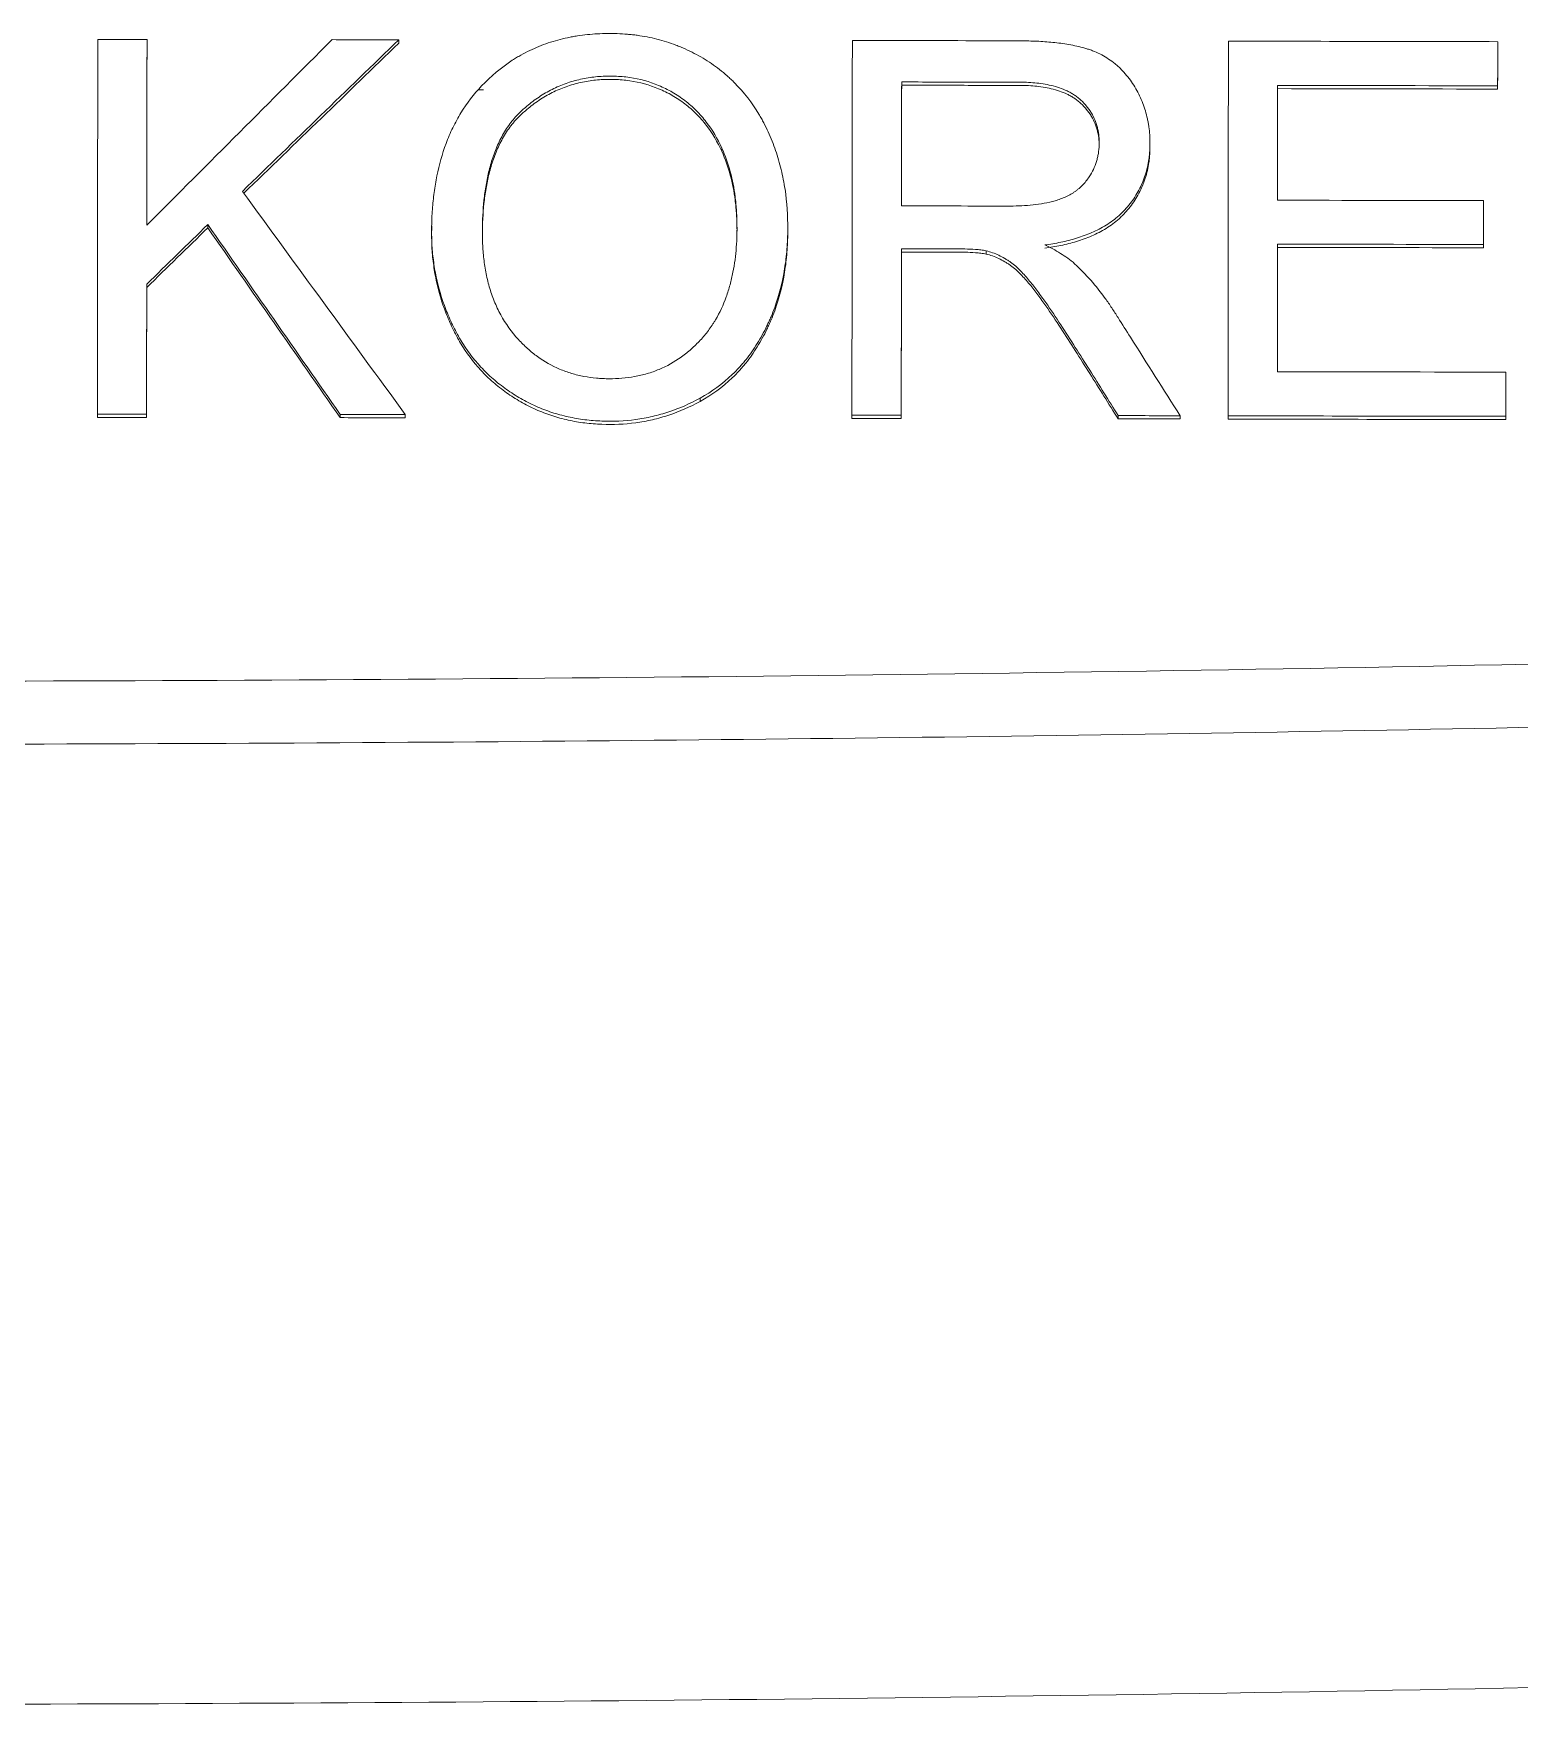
# Model space of a CAD drawing. Header units: millimetres. Extents: x 2433 to 4809, y -10272 to -6912.
# Drawn here: x 3188.89 to 3208.84, y -7690.21 to -7667.77 of the extents above; entities that cross this region are included whole.
import ezdxf

# ---------------------------------------------------------------- set-up
doc = ezdxf.new("R2010")
doc.units = ezdxf.units.MM

msp = doc.modelspace()

# ---------------------------------------------------------------- linework, layer by layer
at = {"linetype": 'Continuous', "lineweight": 18, "extrusion": (-1.22465e-16, -1, 0)}
for p, q in [((3190.414, -7667.853), (3190.414, -7667.897)), ((3193.794, -7667.857), (3193.794, -7667.901)), ((3208.545, -7667.883), (3208.545, -7667.927)), ((3200.544, -7668.424), (3200.544, -7668.468)), ((3205.591, -7668.471), (3205.591, -7668.514)), ((3208.544, -7668.476), (3208.544, -7668.52)), ((3194.868, -7668.529), (3194.929, -7668.529)), ((3208.356, -7670.018), (3208.356, -7670.061)), ((3191.23, -7670.339), (3191.23, -7670.383)), ((3200.541, -7670.665), (3200.541, -7670.709)), ((3201.677, -7670.691), (3201.677, -7670.735)), ((3205.588, -7670.602), (3205.588, -7670.646)), ((3208.355, -7670.607), (3208.355, -7670.651)), ((3190.41, -7671.14), (3190.41, -7671.184)), ((3208.656, -7672.321), (3208.656, -7672.365)), ((3189.747, -7672.884), (3189.747, -7672.928)), ((3190.408, -7672.885), (3190.408, -7672.929)), ((3193.007, -7672.888), (3193.007, -7672.932)), ((3193.881, -7672.89), (3193.881, -7672.933)), ((3199.876, -7672.899), (3199.876, -7672.943)), ((3200.539, -7672.9), (3200.539, -7672.944)), ((3203.451, -7672.905), (3203.451, -7672.949)), ((3204.282, -7672.906), (3204.282, -7672.95)), ((3204.925, -7672.907), (3204.925, -7672.951)), ((3208.656, -7672.914), (3208.656, -7672.958))]:
    msp.add_line(p, q, dxfattribs=at)
at = {"linetype": 'Continuous', "lineweight": 13, "extrusion": (-1.22465e-16, -1, 0)}
for p, q in [((3198.129, -7669.355), (3198.129, -7669.311)), ((3197.837, -7672.714), (3197.837, -7672.67))]:
    msp.add_line(p, q, dxfattribs=at)
at = {"linetype": 'Continuous', "lineweight": 18}
for points, knots in [([(3197.837, -7672.67), (3197.996, -7672.583), (3198.14, -7672.478), (3198.302, -7672.323), (3198.333, -7672.291), (3198.379, -7672.241), (3198.394, -7672.224), (3198.423, -7672.19), (3198.495, -7672.103), (3198.559, -7672.012), (3198.653, -7671.86), (3198.696, -7671.781), (3198.745, -7671.68), (3198.754, -7671.659), (3198.773, -7671.618), (3198.8, -7671.556), (3198.824, -7671.494), (3198.9, -7671.284), (3198.943, -7671.112), (3198.979, -7670.891), (3198.986, -7670.847), (3198.996, -7670.758), (3199.001, -7670.713), (3199.011, -7670.579), (3199.015, -7670.489), (3199.016, -7670.221), (3199.005, -7670.043), (3198.972, -7669.821), (3198.964, -7669.777), (3198.947, -7669.688), (3198.918, -7669.557), (3198.856, -7669.343), (3198.79, -7669.177), (3198.734, -7669.055), (3198.715, -7669.015), (3198.683, -7668.955), (3198.673, -7668.935), (3198.651, -7668.896), (3198.549, -7668.721), (3198.427, -7668.562), (3198.284, -7668.419), (3198.268, -7668.403), (3198.235, -7668.373), (3198.219, -7668.357), (3198.168, -7668.313), (3198.064, -7668.227), (3197.954, -7668.151), (3197.801, -7668.06), (3197.721, -7668.018), (3197.619, -7667.972), (3197.598, -7667.963), (3197.556, -7667.945), (3197.494, -7667.921), (3197.346, -7667.869), (3197.216, -7667.837), (3197.084, -7667.811), (3197.018, -7667.8), (3196.951, -7667.792), (3196.907, -7667.787), (3196.884, -7667.785), (3196.772, -7667.775), (3196.682, -7667.772), (3196.504, -7667.774), (3196.414, -7667.779), (3196.281, -7667.793), (3196.214, -7667.801), (3196.148, -7667.813), (3196.103, -7667.821), (3196.081, -7667.825), (3195.971, -7667.849), (3195.798, -7667.895), (3195.633, -7667.962), (3195.512, -7668.021), (3195.472, -7668.041), (3195.413, -7668.074), (3195.394, -7668.086), (3195.355, -7668.109), (3195.183, -7668.217), (3195.029, -7668.347), (3194.905, -7668.478)], [0, 0, 0, 0, 0.0625, 0.0625, 0.078125, 0.078125, 0.085938, 0.085938, 0.09375, 0.125, 0.125, 0.15625, 0.15625, 0.164063, 0.164063, 0.171875, 0.1875, 0.1875, 0.25, 0.25, 0.265625, 0.265625, 0.28125, 0.28125, 0.3125, 0.3125, 0.375, 0.375, 0.390625, 0.390625, 0.40625, 0.4375, 0.46875, 0.46875, 0.484375, 0.484375, 0.492187, 0.492187, 0.5, 0.5625, 0.5625, 0.570312, 0.570312, 0.578125, 0.578125, 0.59375, 0.625, 0.625, 0.65625, 0.65625, 0.664062, 0.664062, 0.671875, 0.6875, 0.71875, 0.71875, 0.734375, 0.742187, 0.742187, 0.75, 0.75, 0.78125, 0.78125, 0.8125, 0.8125, 0.828125, 0.835937, 0.835937, 0.84375, 0.84375, 0.875, 0.90625, 0.90625, 0.921875, 0.921875, 0.929687, 0.929687, 0.9375, 1, 1, 1, 1]), ([(3202.467, -7670.613), (3202.54, -7670.603), (3202.611, -7670.591), (3202.752, -7670.561), (3202.822, -7670.544), (3202.96, -7670.501), (3203.028, -7670.477), (3203.128, -7670.433), (3203.161, -7670.417), (3203.226, -7670.384), (3203.258, -7670.366), (3203.35, -7670.308), (3203.408, -7670.266), (3203.476, -7670.205), (3203.489, -7670.192), (3203.515, -7670.166), (3203.528, -7670.153), (3203.565, -7670.113), (3203.589, -7670.086), (3203.655, -7670), (3203.695, -7669.94), (3203.746, -7669.843), (3203.762, -7669.81), (3203.79, -7669.742), (3203.803, -7669.708), (3203.836, -7669.605), (3203.852, -7669.534), (3203.865, -7669.444), (3203.867, -7669.426), (3203.871, -7669.389), (3203.876, -7669.335), (3203.877, -7669.28), (3203.877, -7669.171), (3203.872, -7669.099), (3203.86, -7669.008), (3203.857, -7668.99), (3203.85, -7668.954), (3203.84, -7668.901), (3203.808, -7668.778), (3203.769, -7668.677), (3203.722, -7668.579), (3203.705, -7668.547), (3203.669, -7668.483), (3203.65, -7668.452), (3203.588, -7668.362), (3203.542, -7668.306), (3203.478, -7668.242), (3203.465, -7668.229), (3203.438, -7668.204), (3203.424, -7668.192), (3203.382, -7668.157), (3203.294, -7668.093), (3203.198, -7668.042), (3203.114, -7668.007), (3203.097, -7668.001), (3203.062, -7667.988), (3203.045, -7667.983), (3202.993, -7667.966), (3202.958, -7667.957), (3202.852, -7667.932), (3202.781, -7667.919), (3202.638, -7667.898), (3202.566, -7667.891), (3202.422, -7667.88), (3202.35, -7667.876), (3202.241, -7667.873), (3202.204, -7667.872), (3202.132, -7667.871), (3202.095, -7667.871), (3201.914, -7667.871), (3201.188, -7667.869), (3200.462, -7667.868), (3199.882, -7667.867)], [0, 0, 0, 0, 0.03125, 0.03125, 0.0625, 0.0625, 0.09375, 0.09375, 0.109375, 0.109375, 0.125, 0.125, 0.15625, 0.15625, 0.164062, 0.164062, 0.171875, 0.171875, 0.1875, 0.1875, 0.21875, 0.21875, 0.234375, 0.234375, 0.25, 0.25, 0.28125, 0.28125, 0.289062, 0.289062, 0.296875, 0.3125, 0.3125, 0.34375, 0.34375, 0.351562, 0.351562, 0.359375, 0.375, 0.40625, 0.40625, 0.421875, 0.421875, 0.4375, 0.4375, 0.46875, 0.46875, 0.476562, 0.476562, 0.484375, 0.484375, 0.5, 0.53125, 0.53125, 0.539062, 0.539062, 0.546875, 0.546875, 0.5625, 0.5625, 0.59375, 0.59375, 0.625, 0.625, 0.65625, 0.65625, 0.671875, 0.671875, 0.6875, 0.6875, 0.75, 1, 1, 1, 1]), ([(3194.905, -7668.478), (3194.8, -7668.589), (3194.708, -7668.71), (3194.589, -7668.903), (3194.552, -7668.97), (3194.502, -7669.073), (3194.486, -7669.108), (3194.456, -7669.178), (3194.442, -7669.213), (3194.375, -7669.391), (3194.335, -7669.536), (3194.29, -7669.759), (3194.278, -7669.833), (3194.263, -7669.946), (3194.258, -7669.984), (3194.251, -7670.06), (3194.247, -7670.098), (3194.239, -7670.212), (3194.236, -7670.288), (3194.234, -7670.401), (3194.234, -7670.439), (3194.235, -7670.515), (3194.238, -7670.628), (3194.248, -7670.741), (3194.263, -7670.854), (3194.268, -7670.892), (3194.281, -7670.967), (3194.288, -7671.005), (3194.328, -7671.192), (3194.371, -7671.337), (3194.452, -7671.549), (3194.482, -7671.619), (3194.532, -7671.721), (3194.549, -7671.755), (3194.585, -7671.823), (3194.604, -7671.856), (3194.702, -7672.02), (3194.815, -7672.171), (3194.948, -7672.307), (3195.002, -7672.361), (3195.03, -7672.386), (3195.117, -7672.462), (3195.177, -7672.509), (3195.27, -7672.575), (3195.301, -7672.596), (3195.365, -7672.637), (3195.397, -7672.657), (3195.496, -7672.713), (3195.564, -7672.747), (3195.669, -7672.794), (3195.704, -7672.809), (3195.775, -7672.836), (3195.883, -7672.875), (3196.066, -7672.924), (3196.215, -7672.95), (3196.329, -7672.964), (3196.367, -7672.968), (3196.443, -7672.974), (3196.481, -7672.976), (3196.672, -7672.984), (3196.823, -7672.977), (3197.049, -7672.947), (3197.124, -7672.933), (3197.236, -7672.907), (3197.273, -7672.898), (3197.347, -7672.877), (3197.529, -7672.821), (3197.703, -7672.744), (3197.837, -7672.67)], [0, 0, 0, 0, 0.0625, 0.0625, 0.09375, 0.09375, 0.109375, 0.109375, 0.125, 0.125, 0.1875, 0.1875, 0.21875, 0.21875, 0.234375, 0.234375, 0.25, 0.25, 0.28125, 0.28125, 0.296875, 0.296875, 0.3125, 0.34375, 0.34375, 0.359375, 0.359375, 0.375, 0.375, 0.4375, 0.4375, 0.46875, 0.46875, 0.484375, 0.484375, 0.5, 0.5, 0.5625, 0.578125, 0.578125, 0.59375, 0.59375, 0.625, 0.625, 0.640625, 0.640625, 0.65625, 0.65625, 0.6875, 0.6875, 0.703125, 0.703125, 0.71875, 0.75, 0.78125, 0.78125, 0.796875, 0.796875, 0.8125, 0.8125, 0.875, 0.875, 0.90625, 0.90625, 0.921875, 0.921875, 0.9375, 1, 1, 1, 1]), ([(3195.4, -7671.884), (3195.307, -7671.783), (3195.228, -7671.672), (3195.146, -7671.522), (3195.131, -7671.491), (3195.101, -7671.429), (3195.088, -7671.398), (3195.049, -7671.304), (3195.028, -7671.239), (3194.99, -7671.109), (3194.974, -7671.042), (3194.949, -7670.908), (3194.939, -7670.84), (3194.925, -7670.706), (3194.92, -7670.638), (3194.915, -7670.503), (3194.915, -7670.436), (3194.919, -7670.233), (3194.927, -7670.098), (3194.947, -7669.929), (3194.952, -7669.895), (3194.962, -7669.828), (3194.967, -7669.794), (3194.986, -7669.694), (3195.001, -7669.628), (3195.036, -7669.497), (3195.057, -7669.433), (3195.093, -7669.337), (3195.106, -7669.305), (3195.133, -7669.243), (3195.148, -7669.212), (3195.195, -7669.122), (3195.23, -7669.064), (3195.289, -7668.981), (3195.31, -7668.954), (3195.342, -7668.915), (3195.354, -7668.902), (3195.377, -7668.877), (3195.389, -7668.864), (3195.412, -7668.84), (3195.425, -7668.828), (3195.449, -7668.805), (3195.487, -7668.771), (3195.526, -7668.738), (3195.605, -7668.674), (3195.661, -7668.635), (3195.748, -7668.58), (3195.777, -7668.563), (3195.837, -7668.531), (3195.928, -7668.485), (3196.054, -7668.436), (3196.151, -7668.408), (3196.218, -7668.391), (3196.251, -7668.384), (3196.352, -7668.365), (3196.419, -7668.356), (3196.52, -7668.348), (3196.554, -7668.347), (3196.622, -7668.345), (3196.656, -7668.345), (3196.724, -7668.348), (3196.758, -7668.35), (3196.826, -7668.355), (3196.86, -7668.359), (3197.027, -7668.384), (3197.157, -7668.419), (3197.313, -7668.484), (3197.344, -7668.499), (3197.406, -7668.529), (3197.436, -7668.545), (3197.524, -7668.596), (3197.58, -7668.634), (3197.688, -7668.716), (3197.739, -7668.76), (3197.811, -7668.832), (3197.835, -7668.857), (3197.88, -7668.909), (3197.901, -7668.935), (3198.004, -7669.069), (3198.073, -7669.186), (3198.129, -7669.311)], [0, 0, 0, 0, 0.0625, 0.0625, 0.078125, 0.078125, 0.09375, 0.09375, 0.125, 0.125, 0.15625, 0.15625, 0.1875, 0.1875, 0.21875, 0.21875, 0.25, 0.25, 0.3125, 0.3125, 0.328125, 0.328125, 0.34375, 0.34375, 0.375, 0.375, 0.40625, 0.40625, 0.421875, 0.421875, 0.4375, 0.4375, 0.46875, 0.46875, 0.484375, 0.484375, 0.492187, 0.492187, 0.5, 0.5, 0.507812, 0.507812, 0.515625, 0.53125, 0.53125, 0.5625, 0.5625, 0.578125, 0.578125, 0.59375, 0.625, 0.640625, 0.640625, 0.65625, 0.65625, 0.6875, 0.6875, 0.703125, 0.703125, 0.71875, 0.71875, 0.734375, 0.734375, 0.75, 0.75, 0.8125, 0.8125, 0.828125, 0.828125, 0.84375, 0.84375, 0.875, 0.875, 0.90625, 0.90625, 0.921875, 0.921875, 0.9375, 0.9375, 1, 1, 1, 1]), ([(3194.916, -7670.468), (3194.916, -7670.449), (3194.916, -7670.431), (3194.919, -7670.277), (3194.927, -7670.142), (3194.947, -7669.973), (3194.952, -7669.939), (3194.962, -7669.872), (3194.967, -7669.838), (3194.986, -7669.738), (3195.001, -7669.672), (3195.036, -7669.541), (3195.057, -7669.477), (3195.093, -7669.381), (3195.106, -7669.349), (3195.133, -7669.287), (3195.148, -7669.256), (3195.195, -7669.166), (3195.23, -7669.108), (3195.289, -7669.025), (3195.31, -7668.998), (3195.342, -7668.959), (3195.354, -7668.946), (3195.377, -7668.921), (3195.389, -7668.908), (3195.412, -7668.884), (3195.425, -7668.872), (3195.449, -7668.849), (3195.487, -7668.815), (3195.526, -7668.782), (3195.605, -7668.718), (3195.661, -7668.679), (3195.748, -7668.624), (3195.777, -7668.607), (3195.837, -7668.575), (3195.928, -7668.529), (3196.054, -7668.48), (3196.151, -7668.452), (3196.218, -7668.435), (3196.251, -7668.428), (3196.352, -7668.408), (3196.419, -7668.4), (3196.52, -7668.392), (3196.554, -7668.391), (3196.622, -7668.389), (3196.656, -7668.389), (3196.724, -7668.391), (3196.758, -7668.393), (3196.826, -7668.399), (3196.86, -7668.403), (3197.027, -7668.428), (3197.157, -7668.463), (3197.313, -7668.528), (3197.344, -7668.542), (3197.406, -7668.573), (3197.436, -7668.589), (3197.524, -7668.64), (3197.58, -7668.678), (3197.688, -7668.759), (3197.739, -7668.804), (3197.811, -7668.876), (3197.835, -7668.901), (3197.88, -7668.953), (3197.901, -7668.979), (3198.004, -7669.113), (3198.073, -7669.23), (3198.129, -7669.355)], [0, 0, 0, 0, 0.011369, 0.011369, 0.093755, 0.093755, 0.114352, 0.114352, 0.134948, 0.134948, 0.176141, 0.176141, 0.217334, 0.217334, 0.237931, 0.237931, 0.258527, 0.258527, 0.29972, 0.29972, 0.320316, 0.320316, 0.330615, 0.330615, 0.340913, 0.340913, 0.351211, 0.351211, 0.361509, 0.382106, 0.382106, 0.423299, 0.423299, 0.443895, 0.443895, 0.464492, 0.505685, 0.526281, 0.526281, 0.546878, 0.546878, 0.588071, 0.588071, 0.608667, 0.608667, 0.629263, 0.629263, 0.64986, 0.64986, 0.670456, 0.670456, 0.752842, 0.752842, 0.773439, 0.773439, 0.794035, 0.794035, 0.835228, 0.835228, 0.876421, 0.876421, 0.897018, 0.897018, 0.917614, 0.917614, 1, 1, 1, 1]), ([(3200.544, -7668.424), (3200.842, -7668.425), (3201.289, -7668.425), (3201.81, -7668.426), (3202.034, -7668.427), (3202.127, -7668.427), (3202.146, -7668.427), (3202.183, -7668.428), (3202.239, -7668.429), (3202.294, -7668.433), (3202.368, -7668.439), (3202.405, -7668.444), (3202.479, -7668.455), (3202.516, -7668.463), (3202.589, -7668.48), (3202.625, -7668.49), (3202.696, -7668.514), (3202.731, -7668.528), (3202.782, -7668.552), (3202.798, -7668.561), (3202.831, -7668.579), (3202.847, -7668.589), (3202.878, -7668.61), (3202.893, -7668.621), (3202.923, -7668.644), (3202.937, -7668.656), (3202.978, -7668.694), (3203.003, -7668.721), (3203.039, -7668.765), (3203.05, -7668.78), (3203.072, -7668.811), (3203.102, -7668.858), (3203.127, -7668.908), (3203.148, -7668.96), (3203.154, -7668.978), (3203.165, -7669.014), (3203.17, -7669.032), (3203.183, -7669.086), (3203.188, -7669.123), (3203.194, -7669.179), (3203.195, -7669.198), (3203.196, -7669.236), (3203.196, -7669.254), (3203.194, -7669.31), (3203.19, -7669.348), (3203.181, -7669.403), (3203.178, -7669.421), (3203.169, -7669.457), (3203.164, -7669.476), (3203.136, -7669.566), (3203.103, -7669.633), (3203.062, -7669.696)], [0, 0, 0, 0, 0.25, 0.375, 0.4375, 0.4375, 0.453125, 0.453125, 0.46875, 0.5, 0.5, 0.53125, 0.53125, 0.5625, 0.5625, 0.59375, 0.59375, 0.625, 0.625, 0.640625, 0.640625, 0.65625, 0.65625, 0.671875, 0.671875, 0.6875, 0.6875, 0.71875, 0.71875, 0.734375, 0.734375, 0.75, 0.78125, 0.78125, 0.796875, 0.796875, 0.8125, 0.8125, 0.84375, 0.84375, 0.859375, 0.859375, 0.875, 0.875, 0.90625, 0.90625, 0.921875, 0.921875, 0.9375, 0.9375, 1, 1, 1, 1]), ([(3200.544, -7668.468), (3200.842, -7668.469), (3201.289, -7668.469), (3201.81, -7668.47), (3202.034, -7668.471), (3202.127, -7668.471), (3202.146, -7668.471), (3202.183, -7668.471), (3202.239, -7668.473), (3202.294, -7668.476), (3202.368, -7668.483), (3202.405, -7668.488), (3202.479, -7668.499), (3202.516, -7668.506), (3202.589, -7668.524), (3202.625, -7668.534), (3202.696, -7668.558), (3202.731, -7668.572), (3202.782, -7668.596), (3202.798, -7668.605), (3202.831, -7668.623), (3202.847, -7668.633), (3202.878, -7668.654), (3202.893, -7668.665), (3202.923, -7668.688), (3202.937, -7668.7), (3202.978, -7668.738), (3203.003, -7668.765), (3203.039, -7668.809), (3203.05, -7668.824), (3203.072, -7668.854), (3203.102, -7668.901), (3203.127, -7668.952), (3203.148, -7669.004), (3203.154, -7669.022), (3203.165, -7669.058), (3203.17, -7669.076), (3203.183, -7669.13), (3203.188, -7669.167), (3203.194, -7669.223), (3203.195, -7669.242), (3203.195, -7669.267), (3203.195, -7669.274), (3203.196, -7669.28)], [0, 0, 0, 0, 0.28908, 0.43362, 0.50589, 0.50589, 0.523958, 0.523958, 0.542025, 0.57816, 0.57816, 0.614295, 0.614295, 0.65043, 0.65043, 0.686565, 0.686565, 0.7227, 0.7227, 0.740768, 0.740768, 0.758835, 0.758835, 0.776903, 0.776903, 0.79497, 0.79497, 0.831105, 0.831105, 0.849173, 0.849173, 0.86724, 0.903375, 0.903375, 0.921443, 0.921443, 0.93951, 0.93951, 0.975645, 0.975645, 0.993713, 0.993713, 1, 1, 1, 1]), ([(3198.129, -7669.311), (3198.176, -7669.415), (3198.214, -7669.522), (3198.272, -7669.741), (3198.294, -7669.852), (3198.312, -7669.994), (3198.315, -7670.022), (3198.321, -7670.079), (3198.328, -7670.164), (3198.332, -7670.249), (3198.334, -7670.362), (3198.334, -7670.418), (3198.331, -7670.531), (3198.328, -7670.587), (3198.316, -7670.756), (3198.302, -7670.868), (3198.274, -7671.007), (3198.268, -7671.035), (3198.255, -7671.091), (3198.248, -7671.119), (3198.226, -7671.202), (3198.209, -7671.256), (3198.151, -7671.417), (3198.103, -7671.52), (3198.038, -7671.631), (3198.03, -7671.643), (3198.015, -7671.667), (3198.007, -7671.679), (3197.983, -7671.715), (3197.95, -7671.762), (3197.915, -7671.807), (3197.879, -7671.85), (3197.86, -7671.871), (3197.802, -7671.934), (3197.762, -7671.973), (3197.698, -7672.03), (3197.665, -7672.057), (3197.631, -7672.084), (3197.608, -7672.101), (3197.597, -7672.11), (3197.491, -7672.185), (3197.343, -7672.268), (3197.182, -7672.325), (3197.099, -7672.349), (3197.071, -7672.356), (3197.015, -7672.369), (3196.987, -7672.375), (3196.847, -7672.401), (3196.733, -7672.41), (3196.59, -7672.409), (3196.561, -7672.409), (3196.504, -7672.406), (3196.419, -7672.4), (3196.278, -7672.381), (3196.168, -7672.354), (3196.086, -7672.33), (3196.059, -7672.321), (3196.005, -7672.301), (3195.979, -7672.291), (3195.847, -7672.234), (3195.748, -7672.178), (3195.61, -7672.079), (3195.566, -7672.043), (3195.502, -7671.985), (3195.481, -7671.966), (3195.44, -7671.925), (3195.42, -7671.905), (3195.4, -7671.884)], [0, 0, 0, 0, 0.0625, 0.0625, 0.125, 0.125, 0.140625, 0.140625, 0.15625, 0.1875, 0.1875, 0.21875, 0.21875, 0.25, 0.25, 0.3125, 0.3125, 0.328125, 0.328125, 0.34375, 0.34375, 0.375, 0.375, 0.4375, 0.4375, 0.445313, 0.445313, 0.453125, 0.453125, 0.46875, 0.484375, 0.484375, 0.5, 0.5, 0.53125, 0.53125, 0.546875, 0.554688, 0.554688, 0.5625, 0.5625, 0.625, 0.65625, 0.65625, 0.671875, 0.671875, 0.6875, 0.6875, 0.75, 0.75, 0.765625, 0.765625, 0.78125, 0.8125, 0.84375, 0.84375, 0.859375, 0.859375, 0.875, 0.875, 0.9375, 0.9375, 0.96875, 0.96875, 0.984375, 0.984375, 1, 1, 1, 1]), ([(3198.129, -7669.355), (3198.176, -7669.459), (3198.214, -7669.566), (3198.272, -7669.785), (3198.294, -7669.896), (3198.312, -7670.038), (3198.315, -7670.066), (3198.321, -7670.123), (3198.328, -7670.208), (3198.332, -7670.293), (3198.333, -7670.376), (3198.334, -7670.403), (3198.334, -7670.43)], [0, 0, 0, 0, 0.308761, 0.308761, 0.617522, 0.617522, 0.694713, 0.694713, 0.771903, 0.926283, 0.926283, 1, 1, 1, 1]), ([(3202.467, -7670.657), (3202.54, -7670.647), (3202.611, -7670.635), (3202.752, -7670.605), (3202.822, -7670.587), (3202.96, -7670.545), (3203.028, -7670.521), (3203.128, -7670.477), (3203.161, -7670.461), (3203.226, -7670.427), (3203.258, -7670.41), (3203.35, -7670.352), (3203.408, -7670.309), (3203.476, -7670.249), (3203.489, -7670.236), (3203.515, -7670.21), (3203.528, -7670.197), (3203.565, -7670.157), (3203.589, -7670.129), (3203.655, -7670.044), (3203.695, -7669.983), (3203.746, -7669.887), (3203.762, -7669.853), (3203.79, -7669.786), (3203.803, -7669.752), (3203.836, -7669.649), (3203.852, -7669.578), (3203.865, -7669.488), (3203.867, -7669.469), (3203.871, -7669.433), (3203.876, -7669.378), (3203.877, -7669.324), (3203.877, -7669.284), (3203.877, -7669.281), (3203.877, -7669.278)], [0, 0, 0, 0, 0.099567, 0.099567, 0.199134, 0.199134, 0.298701, 0.298701, 0.348484, 0.348484, 0.398268, 0.398268, 0.497834, 0.497834, 0.522726, 0.522726, 0.547618, 0.547618, 0.597401, 0.597401, 0.696968, 0.696968, 0.746752, 0.746752, 0.796535, 0.796535, 0.896102, 0.896102, 0.920994, 0.920994, 0.945885, 0.995669, 0.995669, 1, 1, 1, 1]), ([(3203.062, -7669.696), (3203.034, -7669.74), (3203.003, -7669.779), (3202.95, -7669.833), (3202.921, -7669.858), (3202.891, -7669.881), (3202.87, -7669.896), (3202.86, -7669.904), (3202.806, -7669.939), (3202.761, -7669.962), (3202.702, -7669.987), (3202.69, -7669.991), (3202.666, -7670), (3202.654, -7670.005), (3202.618, -7670.017), (3202.593, -7670.024), (3202.52, -7670.043), (3202.47, -7670.052), (3202.37, -7670.068), (3202.32, -7670.074), (3202.219, -7670.083), (3202.168, -7670.086), (3202.066, -7670.09), (3202.015, -7670.091), (3201.964, -7670.091)], [0, 0, 0, 0, 0.125, 0.125, 0.1875, 0.21875, 0.21875, 0.25, 0.25, 0.375, 0.375, 0.40625, 0.40625, 0.4375, 0.4375, 0.5, 0.5, 0.625, 0.625, 0.75, 0.75, 0.875, 0.875, 1, 1, 1, 1]), ([(3194.235, -7670.404), (3194.235, -7670.405), (3194.235, -7670.406), (3194.234, -7670.445), (3194.234, -7670.483), (3194.235, -7670.559), (3194.238, -7670.672), (3194.248, -7670.785), (3194.263, -7670.898), (3194.268, -7670.936), (3194.281, -7671.011), (3194.288, -7671.049), (3194.328, -7671.236), (3194.371, -7671.381), (3194.452, -7671.593), (3194.482, -7671.662), (3194.532, -7671.765), (3194.549, -7671.799), (3194.585, -7671.867), (3194.604, -7671.9), (3194.702, -7672.064), (3194.815, -7672.215), (3194.948, -7672.351), (3195.002, -7672.404), (3195.03, -7672.43), (3195.117, -7672.506), (3195.177, -7672.553), (3195.27, -7672.619), (3195.301, -7672.64), (3195.365, -7672.681), (3195.397, -7672.7), (3195.496, -7672.757), (3195.564, -7672.791), (3195.669, -7672.838), (3195.704, -7672.853), (3195.775, -7672.88), (3195.883, -7672.918), (3196.066, -7672.968), (3196.215, -7672.994), (3196.329, -7673.008), (3196.367, -7673.012), (3196.443, -7673.018), (3196.481, -7673.02), (3196.672, -7673.028), (3196.823, -7673.021), (3197.049, -7672.991), (3197.124, -7672.977), (3197.236, -7672.951), (3197.273, -7672.941), (3197.347, -7672.921), (3197.529, -7672.865), (3197.703, -7672.788), (3197.837, -7672.714)], [0, 0, 0, 0, 0.000695, 0.000695, 0.022419, 0.022419, 0.044143, 0.087591, 0.087591, 0.109315, 0.109315, 0.131039, 0.131039, 0.217935, 0.217935, 0.261383, 0.261383, 0.283107, 0.283107, 0.304831, 0.304831, 0.391727, 0.413451, 0.413451, 0.435175, 0.435175, 0.478624, 0.478624, 0.500348, 0.500348, 0.522072, 0.522072, 0.56552, 0.56552, 0.587244, 0.587244, 0.608968, 0.652416, 0.695864, 0.695864, 0.717588, 0.717588, 0.739312, 0.739312, 0.826208, 0.826208, 0.869656, 0.869656, 0.89138, 0.89138, 0.913104, 1, 1, 1, 1]), ([(3197.837, -7672.714), (3197.996, -7672.627), (3198.14, -7672.522), (3198.302, -7672.367), (3198.333, -7672.335), (3198.379, -7672.285), (3198.394, -7672.268), (3198.423, -7672.234), (3198.495, -7672.147), (3198.559, -7672.056), (3198.653, -7671.904), (3198.696, -7671.825), (3198.745, -7671.724), (3198.754, -7671.703), (3198.773, -7671.662), (3198.8, -7671.6), (3198.824, -7671.538), (3198.9, -7671.328), (3198.943, -7671.156), (3198.979, -7670.935), (3198.986, -7670.891), (3198.996, -7670.802), (3199.001, -7670.757), (3199.011, -7670.622), (3199.015, -7670.533), (3199.015, -7670.436), (3199.015, -7670.428), (3199.015, -7670.42)], [0, 0, 0, 0, 0.198236, 0.198236, 0.247795, 0.247795, 0.272574, 0.272574, 0.297353, 0.396471, 0.396471, 0.495589, 0.495589, 0.520369, 0.520369, 0.545148, 0.594707, 0.594707, 0.792943, 0.792943, 0.842502, 0.842502, 0.89206, 0.89206, 0.991178, 0.991178, 1, 1, 1, 1]), ([(3200.541, -7670.665), (3200.731, -7670.665), (3200.968, -7670.666), (3201.205, -7670.666), (3201.299, -7670.666), (3201.347, -7670.666), (3201.441, -7670.668), (3201.489, -7670.67), (3201.56, -7670.675), (3201.583, -7670.677), (3201.63, -7670.683), (3201.654, -7670.686), (3201.677, -7670.691)], [0, 0, 0, 0, 0.5, 0.625, 0.625, 0.75, 0.75, 0.875, 0.875, 0.9375, 0.9375, 1, 1, 1, 1]), ([(3200.541, -7670.709), (3200.731, -7670.709), (3200.968, -7670.709), (3201.205, -7670.71), (3201.299, -7670.71), (3201.347, -7670.71), (3201.442, -7670.712), (3201.489, -7670.714), (3201.56, -7670.719), (3201.583, -7670.721), (3201.63, -7670.726), (3201.654, -7670.73), (3201.677, -7670.735)], [0, 0, 0, 0, 0.5, 0.625, 0.625, 0.75, 0.75, 0.875, 0.875, 0.9375, 0.9375, 1, 1, 1, 1]), ([(3201.677, -7670.691), (3201.736, -7670.706), (3201.793, -7670.726), (3201.875, -7670.765), (3201.902, -7670.779), (3201.941, -7670.802), (3201.954, -7670.81), (3201.974, -7670.822), (3201.98, -7670.826), (3201.993, -7670.835), (3201.999, -7670.839), (3202.03, -7670.861), (3202.053, -7670.88), (3202.098, -7670.92), (3202.12, -7670.941), (3202.162, -7670.984), (3202.183, -7671.006), (3202.223, -7671.052), (3202.242, -7671.075), (3202.3, -7671.144), (3202.337, -7671.192), (3202.409, -7671.288), (3202.444, -7671.337), (3202.547, -7671.485), (3202.614, -7671.585), (3202.746, -7671.786), (3202.81, -7671.887), (3202.939, -7672.09), (3203.004, -7672.192), (3203.196, -7672.497), (3203.323, -7672.701), (3203.451, -7672.905)], [0, 0, 0, 0, 0.0625, 0.0625, 0.09375, 0.09375, 0.109375, 0.109375, 0.117187, 0.117187, 0.125, 0.125, 0.15625, 0.15625, 0.1875, 0.1875, 0.21875, 0.21875, 0.25, 0.25, 0.3125, 0.3125, 0.375, 0.375, 0.5, 0.5, 0.625, 0.625, 0.75, 0.75, 1, 1, 1, 1]), ([(3201.677, -7670.735), (3201.736, -7670.749), (3201.793, -7670.77), (3201.875, -7670.809), (3201.902, -7670.823), (3201.941, -7670.846), (3201.954, -7670.854), (3201.974, -7670.866), (3201.98, -7670.87), (3201.993, -7670.879), (3201.999, -7670.883), (3202.03, -7670.905), (3202.053, -7670.924), (3202.098, -7670.964), (3202.12, -7670.985), (3202.162, -7671.028), (3202.183, -7671.05), (3202.223, -7671.096), (3202.242, -7671.118), (3202.3, -7671.188), (3202.337, -7671.236), (3202.409, -7671.332), (3202.444, -7671.381), (3202.547, -7671.529), (3202.614, -7671.629), (3202.746, -7671.83), (3202.81, -7671.931), (3202.939, -7672.134), (3203.004, -7672.236), (3203.196, -7672.541), (3203.323, -7672.745), (3203.451, -7672.949)], [0, 0, 0, 0, 0.0625, 0.0625, 0.09375, 0.09375, 0.109375, 0.109375, 0.117188, 0.117188, 0.125, 0.125, 0.15625, 0.15625, 0.1875, 0.1875, 0.21875, 0.21875, 0.25, 0.25, 0.3125, 0.3125, 0.375, 0.375, 0.5, 0.5, 0.625, 0.625, 0.75, 0.75, 1, 1, 1, 1]), ([(3202.866, -7670.865), (3202.837, -7670.838), (3202.806, -7670.814), (3202.742, -7670.767), (3202.709, -7670.746), (3202.642, -7670.705), (3202.607, -7670.685), (3202.538, -7670.648), (3202.503, -7670.63), (3202.467, -7670.613)], [0, 0, 0, 0, 0.25, 0.25, 0.5, 0.5, 0.75, 0.75, 1, 1, 1, 1]), ([(3204.282, -7672.906), (3204.06, -7672.555), (3203.782, -7672.116), (3203.504, -7671.677), (3203.435, -7671.567), (3203.421, -7671.545), (3203.393, -7671.502), (3203.351, -7671.436), (3203.306, -7671.373), (3203.215, -7671.247), (3203.151, -7671.166), (3203.015, -7671.01), (3202.943, -7670.936), (3202.866, -7670.865)], [0, 0, 0, 0, 0.5, 0.625, 0.625, 0.65625, 0.65625, 0.6875, 0.75, 0.75, 0.875, 0.875, 1, 1, 1, 1])]:
    msp.add_open_spline(points, degree=3, knots=knots, dxfattribs=at)
for points, degree in [([(3189.753, -7667.852), (3189.751, -7669.529), (3189.749, -7671.207), (3189.747, -7672.884)], 3), ([(3190.414, -7667.853), (3190.193, -7667.852), (3189.973, -7667.852), (3189.753, -7667.852)], 3), ([(3190.411, -7670.348), (3190.412, -7669.516), (3190.413, -7668.685), (3190.414, -7667.853)], 3), ([(3192.898, -7667.856), (3192.069, -7668.687), (3191.24, -7669.517), (3190.411, -7670.348)], 3), ([(3190.411, -7670.348), (3190.412, -7669.531), (3190.413, -7668.714), (3190.414, -7667.897)], 3), ([(3191.694, -7669.893), (3192.394, -7669.214), (3193.094, -7668.536), (3193.794, -7667.857)], 3), ([(3191.713, -7669.919), (3192.407, -7669.246), (3193.101, -7668.574), (3193.794, -7667.901)], 3), ([(3193.794, -7667.857), (3193.496, -7667.857), (3193.197, -7667.857), (3192.898, -7667.856)], 3), ([(3199.882, -7667.867), (3199.88, -7669.545), (3199.878, -7671.222), (3199.876, -7672.899)], 3), ([(3204.93, -7667.876), (3204.928, -7669.553), (3204.926, -7671.231), (3204.925, -7672.907)], 3), ([(3208.545, -7667.883), (3207.34, -7667.881), (3206.135, -7667.878), (3204.93, -7667.876)], 3), ([(3208.544, -7668.476), (3208.545, -7668.279), (3208.545, -7668.081), (3208.545, -7667.883)], 3), ([(3208.544, -7668.52), (3208.545, -7668.322), (3208.545, -7668.125), (3208.545, -7667.927)], 3), ([(3200.542, -7670.088), (3200.542, -7669.534), (3200.543, -7668.979), (3200.544, -7668.424)], 3), ([(3200.542, -7670.088), (3200.542, -7669.548), (3200.543, -7669.008), (3200.544, -7668.468)], 3), ([(3205.589, -7670.012), (3205.59, -7669.498), (3205.59, -7668.984), (3205.591, -7668.471)], 3), ([(3205.589, -7670.012), (3205.59, -7669.513), (3205.59, -7669.014), (3205.591, -7668.514)], 3), ([(3205.591, -7668.471), (3206.575, -7668.472), (3207.56, -7668.474), (3208.544, -7668.476)], 3), ([(3205.591, -7668.514), (3206.575, -7668.516), (3207.56, -7668.518), (3208.544, -7668.52)], 3), ([(3203.877, -7669.278), (3203.877, -7669.234)], 1), ([(3193.881, -7672.89), (3193.152, -7671.891), (3192.423, -7670.892), (3191.694, -7669.893)], 3), ([(3201.964, -7670.091), (3201.49, -7670.09), (3201.016, -7670.089), (3200.542, -7670.088)], 3), ([(3208.356, -7670.018), (3207.434, -7670.016), (3206.511, -7670.014), (3205.589, -7670.012)], 3), ([(3208.355, -7670.607), (3208.355, -7670.41), (3208.356, -7670.214), (3208.356, -7670.018)], 3), ([(3208.355, -7670.651), (3208.355, -7670.454), (3208.356, -7670.258), (3208.356, -7670.061)], 3), ([(3190.41, -7671.14), (3190.683, -7670.873), (3190.956, -7670.606), (3191.23, -7670.339)], 3), ([(3190.41, -7671.184), (3190.683, -7670.917), (3190.956, -7670.65), (3191.23, -7670.383)], 3), ([(3191.23, -7670.339), (3191.822, -7671.189), (3192.415, -7672.039), (3193.007, -7672.888)], 3), ([(3191.23, -7670.383), (3191.822, -7671.233), (3192.415, -7672.082), (3193.007, -7672.932)], 3), ([(3194.235, -7670.361), (3194.235, -7670.405)], 1), ([(3199.015, -7670.419), (3199.015, -7670.375)], 1), ([(3200.539, -7672.9), (3200.539, -7672.155), (3200.54, -7671.41), (3200.541, -7670.665)], 3), ([(3200.539, -7672.944), (3200.539, -7672.199), (3200.54, -7671.454), (3200.541, -7670.709)], 3), ([(3205.587, -7672.315), (3205.587, -7671.744), (3205.588, -7671.173), (3205.588, -7670.602)], 3), ([(3205.587, -7672.315), (3205.587, -7671.759), (3205.588, -7671.202), (3205.588, -7670.646)], 3), ([(3205.588, -7670.602), (3206.511, -7670.603), (3207.433, -7670.605), (3208.355, -7670.607)], 3), ([(3205.588, -7670.646), (3206.511, -7670.647), (3207.433, -7670.649), (3208.355, -7670.651)], 3), ([(3190.408, -7672.885), (3190.409, -7672.303), (3190.409, -7671.722), (3190.41, -7671.14)], 3), ([(3190.408, -7672.929), (3190.409, -7672.347), (3190.409, -7671.765), (3190.41, -7671.184)], 3), ([(3208.656, -7672.321), (3207.633, -7672.319), (3206.61, -7672.317), (3205.587, -7672.315)], 3), ([(3208.656, -7672.914), (3208.656, -7672.717), (3208.656, -7672.519), (3208.656, -7672.321)], 3), ([(3208.656, -7672.958), (3208.656, -7672.76), (3208.656, -7672.563), (3208.656, -7672.365)], 3), ([(3189.747, -7672.884), (3189.967, -7672.884), (3190.188, -7672.884), (3190.408, -7672.885)], 3), ([(3189.747, -7672.928), (3189.967, -7672.928), (3190.188, -7672.928), (3190.408, -7672.929)], 3), ([(3193.007, -7672.888), (3193.298, -7672.889), (3193.59, -7672.889), (3193.881, -7672.89)], 3), ([(3193.007, -7672.932), (3193.298, -7672.933), (3193.59, -7672.933), (3193.881, -7672.933)], 3), ([(3199.876, -7672.899), (3200.097, -7672.899), (3200.318, -7672.9), (3200.539, -7672.9)], 3), ([(3199.876, -7672.943), (3200.097, -7672.943), (3200.318, -7672.943), (3200.539, -7672.944)], 3), ([(3203.451, -7672.905), (3203.728, -7672.905), (3204.005, -7672.906), (3204.282, -7672.906)], 3), ([(3203.451, -7672.949), (3203.728, -7672.949), (3204.005, -7672.95), (3204.282, -7672.95)], 3), ([(3204.925, -7672.907), (3206.168, -7672.91), (3207.412, -7672.912), (3208.656, -7672.914)], 3), ([(3204.925, -7672.951), (3206.168, -7672.954), (3207.412, -7672.956), (3208.656, -7672.958)], 3)]:
    msp.add_open_spline(points, degree=degree, dxfattribs=at)
at = {"linetype": 'Continuous', "lineweight": 13}
for points, knots in [([(3090.727, -7672.518), (3090.845, -7672.528), (3091.079, -7672.547), (3091.43, -7672.575), (3091.78, -7672.603), (3092.13, -7672.631), (3092.478, -7672.659), (3092.825, -7672.686), (3093.171, -7672.714), (3093.517, -7672.741), (3093.861, -7672.768), (3094.204, -7672.795), (3094.547, -7672.822), (3094.888, -7672.848), (3095.228, -7672.875), (3095.567, -7672.901), (3095.906, -7672.927), (3096.243, -7672.953), (3096.579, -7672.979), (3096.914, -7673.005), (3097.249, -7673.031), (3097.582, -7673.056), (3097.914, -7673.082), (3098.245, -7673.107), (3098.576, -7673.132), (3098.905, -7673.157), (3099.233, -7673.182), (3099.56, -7673.207), (3099.886, -7673.232), (3100.212, -7673.256), (3100.536, -7673.28), (3100.859, -7673.304), (3101.181, -7673.328), (3101.502, -7673.352), (3101.822, -7673.376), (3102.141, -7673.399), (3102.393, -7673.417), (3102.601, -7673.433), (3102.791, -7673.448), (3103.053, -7673.467), (3103.386, -7673.49), (3103.79, -7673.519), (3104.266, -7673.553), (3104.813, -7673.592), (3105.432, -7673.636), (3106.123, -7673.685), (3106.885, -7673.738), (3107.719, -7673.795), (3108.624, -7673.857), (3109.602, -7673.922), (3110.65, -7673.992), (3111.77, -7674.065), (3112.962, -7674.142), (3115.086, -7674.276), (3118.118, -7674.461), (3122.034, -7674.687), (3125.952, -7674.899), (3129.872, -7675.098), (3133.792, -7675.283), (3140.345, -7675.571), (3149.518, -7675.91), (3161.299, -7676.225), (3173.042, -7676.418), (3184.767, -7676.491), (3196.493, -7676.445), (3208.242, -7676.278), (3220.011, -7675.991), (3229.825, -7675.65), (3237.677, -7675.317), (3243.559, -7675.037), (3249.433, -7674.728), (3253.936, -7674.467), (3257.024, -7674.278), (3258.65, -7674.176), (3260.133, -7674.081), (3261.471, -7673.994), (3262.666, -7673.914), (3263.717, -7673.843), (3264.623, -7673.781), (3265.386, -7673.729), (3266.005, -7673.686), (3266.48, -7673.653), (3266.812, -7673.63), (3267.032, -7673.613), (3267.19, -7673.602), (3267.333, -7673.592), (3267.476, -7673.582), (3267.619, -7673.572), (3267.762, -7673.562), (3267.906, -7673.551), (3268.05, -7673.541), (3268.194, -7673.531), (3268.339, -7673.52), (3268.483, -7673.51), (3268.628, -7673.5), (3268.773, -7673.489), (3268.918, -7673.479), (3269.063, -7673.468), (3269.209, -7673.457), (3269.354, -7673.447), (3269.5, -7673.436), (3269.647, -7673.426), (3269.793, -7673.415), (3269.939, -7673.404), (3270.086, -7673.393), (3270.233, -7673.383), (3270.38, -7673.372), (3270.528, -7673.361), (3270.675, -7673.35), (3270.823, -7673.339), (3270.971, -7673.328), (3271.119, -7673.317), (3271.267, -7673.306), (3271.416, -7673.295), (3271.565, -7673.284), (3271.714, -7673.273), (3271.863, -7673.262), (3272.012, -7673.251), (3272.162, -7673.24), (3272.311, -7673.229), (3272.461, -7673.218), (3272.612, -7673.207), (3272.762, -7673.195), (3272.913, -7673.184), (3273.063, -7673.173), (3273.214, -7673.161), (3273.365, -7673.15), (3273.517, -7673.139), (3273.668, -7673.127), (3273.82, -7673.116), (3273.972, -7673.105), (3274.124, -7673.093), (3274.277, -7673.082), (3274.429, -7673.07), (3274.582, -7673.059), (3274.735, -7673.047), (3274.888, -7673.035), (3275.041, -7673.024), (3275.195, -7673.012), (3275.349, -7673), (3275.503, -7672.989), (3275.657, -7672.977), (3275.811, -7672.965), (3275.966, -7672.953), (3276.121, -7672.942), (3276.276, -7672.93), (3276.431, -7672.918), (3276.586, -7672.906), (3276.742, -7672.894), (3276.897, -7672.882), (3277.053, -7672.87), (3277.209, -7672.858), (3277.366, -7672.846), (3277.522, -7672.834), (3277.679, -7672.822), (3277.836, -7672.809), (3277.993, -7672.797), (3278.15, -7672.785), (3278.308, -7672.773), (3278.466, -7672.76), (3278.624, -7672.748), (3278.729, -7672.739), (3278.782, -7672.735)], [0, 0, 0, 0, 0.001879, 0.003752, 0.00562, 0.007482, 0.00934, 0.011191, 0.013038, 0.014879, 0.016715, 0.018545, 0.02037, 0.02219, 0.024004, 0.025813, 0.027616, 0.029414, 0.031206, 0.032993, 0.034775, 0.036551, 0.038322, 0.040087, 0.041847, 0.043601, 0.04535, 0.047094, 0.048832, 0.050564, 0.052291, 0.054013, 0.055729, 0.05744, 0.059145, 0.060844, 0.062536, 0.063166, 0.064178, 0.065571, 0.067344, 0.069497, 0.072031, 0.074947, 0.078244, 0.081922, 0.085981, 0.090421, 0.095242, 0.100444, 0.106027, 0.111991, 0.118336, 0.125061, 0.145898, 0.166738, 0.187579, 0.208423, 0.22927, 0.25012, 0.312936, 0.375525, 0.437893, 0.500048, 0.562328, 0.624724, 0.687244, 0.749895, 0.781197, 0.81247, 0.843714, 0.874931, 0.884353, 0.89301, 0.900902, 0.908028, 0.914388, 0.919982, 0.92481, 0.928872, 0.932167, 0.934698, 0.936464, 0.937463, 0.938222, 0.938982, 0.939744, 0.940507, 0.941271, 0.942037, 0.942803, 0.943571, 0.94434, 0.94511, 0.945881, 0.946653, 0.947426, 0.9482, 0.948975, 0.949751, 0.950529, 0.951307, 0.952087, 0.952868, 0.95365, 0.954432, 0.955216, 0.956001, 0.956788, 0.957575, 0.958363, 0.959153, 0.959943, 0.960735, 0.961527, 0.962321, 0.963116, 0.963912, 0.964709, 0.965507, 0.966306, 0.967106, 0.967908, 0.96871, 0.969514, 0.970318, 0.971124, 0.971931, 0.972738, 0.973547, 0.974357, 0.975168, 0.975981, 0.976794, 0.977608, 0.978424, 0.97924, 0.980058, 0.980876, 0.981696, 0.982517, 0.983339, 0.984161, 0.984985, 0.985811, 0.986637, 0.987464, 0.988292, 0.989122, 0.989952, 0.990783, 0.991616, 0.99245, 0.993284, 0.99412, 0.994957, 0.995795, 0.996634, 0.997474, 0.998315, 0.999157, 1, 1, 1, 1]), ([(3278.84, -7673.591), (3278.711, -7673.601), (3278.452, -7673.621), (3278.064, -7673.652), (3277.679, -7673.682), (3277.296, -7673.712), (3276.915, -7673.742), (3276.536, -7673.772), (3275.847, -7673.825), (3274.932, -7673.895), (3273.875, -7673.975), (3273.071, -7674.036), (3272.519, -7674.077), (3272.159, -7674.104), (3271.908, -7674.123), (3271.683, -7674.14), (3271.458, -7674.156), (3271.233, -7674.173), (3271.008, -7674.189), (3270.784, -7674.205), (3270.56, -7674.222), (3270.337, -7674.238), (3270.113, -7674.254), (3269.89, -7674.27), (3269.667, -7674.286), (3269.444, -7674.302), (3269.222, -7674.318), (3268.999, -7674.334), (3268.565, -7674.365), (3267.925, -7674.41), (3267.078, -7674.469), (3266.246, -7674.527), (3265.133, -7674.604), (3263.742, -7674.699), (3262.063, -7674.811), (3260.524, -7674.912), (3259.125, -7675.002), (3257.865, -7675.081), (3256.606, -7675.159), (3255.338, -7675.236), (3253.492, -7675.346), (3250.499, -7675.519), (3245.795, -7675.775), (3239.38, -7676.093), (3231.513, -7676.434), (3222.705, -7676.749), (3213.468, -7677.006), (3204.056, -7677.192), (3194.467, -7677.302), (3187.819, -7677.322), (3184.169, -7677.317), (3183.579, -7677.316), (3182.988, -7677.315), (3182.397, -7677.313), (3181.806, -7677.311), (3181.215, -7677.309), (3180.625, -7677.306), (3180.034, -7677.303), (3179.443, -7677.3), (3178.852, -7677.296), (3178.261, -7677.292), (3177.67, -7677.288), (3177.079, -7677.284), (3176.488, -7677.279), (3175.897, -7677.274), (3175.306, -7677.268), (3174.715, -7677.263), (3174.124, -7677.257), (3173.533, -7677.251), (3172.943, -7677.244), (3172.352, -7677.237), (3171.761, -7677.23), (3171.17, -7677.222), (3170.579, -7677.215), (3169.988, -7677.206), (3169.398, -7677.198), (3168.807, -7677.189), (3168.216, -7677.18), (3167.625, -7677.171), (3167.035, -7677.161), (3166.444, -7677.152), (3165.853, -7677.141), (3165.262, -7677.131), (3164.672, -7677.12), (3164.081, -7677.109), (3163.49, -7677.097), (3162.9, -7677.086), (3162.309, -7677.074), (3161.718, -7677.061), (3161.128, -7677.049), (3160.537, -7677.036), (3159.946, -7677.023), (3159.356, -7677.009), (3158.765, -7676.995), (3158.175, -7676.981), (3157.584, -7676.967), (3156.993, -7676.952), (3156.403, -7676.937), (3155.812, -7676.921), (3155.222, -7676.906), (3154.631, -7676.89), (3154.041, -7676.873), (3153.45, -7676.857), (3152.859, -7676.84), (3152.269, -7676.823), (3151.678, -7676.805), (3151.088, -7676.788), (3150.497, -7676.769), (3149.907, -7676.751), (3149.316, -7676.732), (3148.726, -7676.713), (3148.135, -7676.694), (3147.545, -7676.674), (3146.954, -7676.655), (3146.364, -7676.634), (3145.773, -7676.614), (3145.183, -7676.593), (3144.592, -7676.572), (3144.002, -7676.55), (3143.411, -7676.529), (3142.821, -7676.507), (3142.23, -7676.484), (3141.64, -7676.462), (3141.049, -7676.439), (3140.459, -7676.416), (3139.868, -7676.392), (3139.278, -7676.368), (3138.687, -7676.344), (3138.097, -7676.32), (3137.506, -7676.295), (3136.916, -7676.27), (3136.326, -7676.244), (3135.735, -7676.219), (3135.145, -7676.193), (3134.554, -7676.166), (3133.964, -7676.14), (3133.373, -7676.113), (3132.783, -7676.086), (3132.193, -7676.058), (3131.602, -7676.031), (3131.012, -7676.002), (3130.422, -7675.974), (3129.831, -7675.945), (3129.241, -7675.916), (3128.651, -7675.887), (3128.06, -7675.857), (3127.47, -7675.828), (3126.88, -7675.797), (3126.29, -7675.767), (3125.7, -7675.736), (3125.109, -7675.705), (3124.519, -7675.673), (3123.929, -7675.642), (3123.339, -7675.61), (3122.749, -7675.577), (3122.159, -7675.545), (3121.569, -7675.512), (3120.979, -7675.479), (3120.389, -7675.445), (3119.799, -7675.411), (3119.209, -7675.377), (3118.619, -7675.343), (3118.029, -7675.308), (3117.439, -7675.273), (3116.849, -7675.237), (3116.259, -7675.202), (3115.67, -7675.166), (3115.08, -7675.13), (3114.49, -7675.093), (3113.9, -7675.056), (3113.31, -7675.019), (3112.721, -7674.981), (3112.131, -7674.944), (3111.541, -7674.906), (3110.952, -7674.867), (3110.362, -7674.829), (3109.773, -7674.79), (3109.183, -7674.75), (3108.593, -7674.711), (3108.004, -7674.671), (3107.414, -7674.631), (3106.825, -7674.59), (3106.235, -7674.549), (3105.646, -7674.508), (3105.057, -7674.467), (3104.468, -7674.425), (3103.879, -7674.383), (3103.29, -7674.341), (3102.71, -7674.299), (3102.146, -7674.258), (3101.599, -7674.218), (3101.061, -7674.178), (3100.523, -7674.138), (3099.984, -7674.098), (3099.444, -7674.057), (3098.902, -7674.016), (3098.359, -7673.975), (3097.814, -7673.933), (3097.269, -7673.89), (3096.723, -7673.848), (3096.176, -7673.806), (3095.629, -7673.765), (3095.082, -7673.722), (3094.533, -7673.68), (3093.983, -7673.637), (3093.432, -7673.594), (3092.881, -7673.55), (3092.328, -7673.507), (3091.775, -7673.463), (3091.221, -7673.418), (3090.851, -7673.388), (3090.667, -7673.373)], [0, 0, 0, 0, 0.002075, 0.004138, 0.006191, 0.008234, 0.010265, 0.012285, 0.014295, 0.021282, 0.026906, 0.031182, 0.034123, 0.035734, 0.036934, 0.038133, 0.039331, 0.040527, 0.041722, 0.042916, 0.044109, 0.0453, 0.04649, 0.047678, 0.048865, 0.050051, 0.051235, 0.052418, 0.053599, 0.058178, 0.06263, 0.067121, 0.071464, 0.080395, 0.089328, 0.098262, 0.104962, 0.111662, 0.118361, 0.12506, 0.131886, 0.147806, 0.172816, 0.206909, 0.250083, 0.298211, 0.347252, 0.397214, 0.448106, 0.499939, 0.503075, 0.50621, 0.509346, 0.512481, 0.515617, 0.518753, 0.521889, 0.525026, 0.528162, 0.531298, 0.534435, 0.537571, 0.540708, 0.543844, 0.546981, 0.550118, 0.553254, 0.55639, 0.559527, 0.562663, 0.565799, 0.568935, 0.572072, 0.575208, 0.578344, 0.58148, 0.584616, 0.587751, 0.590887, 0.594023, 0.597159, 0.600295, 0.60343, 0.606566, 0.609702, 0.612837, 0.615973, 0.619109, 0.622244, 0.62538, 0.628516, 0.631651, 0.634787, 0.637923, 0.641058, 0.644194, 0.647329, 0.650465, 0.653601, 0.656736, 0.659872, 0.663008, 0.666143, 0.669279, 0.672415, 0.675551, 0.678686, 0.681822, 0.684958, 0.688094, 0.69123, 0.694366, 0.697502, 0.700638, 0.703774, 0.70691, 0.710046, 0.713183, 0.716319, 0.719455, 0.722592, 0.725728, 0.728865, 0.732001, 0.735138, 0.738275, 0.741411, 0.744548, 0.747685, 0.750822, 0.753959, 0.757096, 0.760233, 0.763371, 0.766508, 0.769645, 0.772782, 0.775919, 0.779056, 0.782193, 0.785331, 0.788468, 0.791605, 0.794742, 0.797879, 0.801016, 0.804154, 0.807291, 0.810428, 0.813565, 0.816702, 0.819839, 0.822977, 0.826114, 0.829251, 0.832388, 0.835525, 0.838662, 0.841799, 0.844936, 0.848073, 0.85121, 0.854347, 0.857484, 0.860621, 0.863758, 0.866895, 0.870032, 0.873168, 0.876305, 0.879442, 0.882579, 0.885716, 0.888853, 0.891989, 0.895126, 0.898263, 0.9014, 0.904538, 0.907675, 0.910812, 0.913948, 0.917084, 0.92022, 0.923354, 0.926487, 0.929624, 0.932769, 0.935889, 0.938885, 0.94177, 0.944623, 0.947485, 0.950355, 0.953234, 0.95612, 0.959013, 0.961913, 0.96482, 0.967728, 0.970638, 0.973551, 0.97647, 0.979394, 0.982324, 0.985259, 0.988198, 0.991142, 0.994091, 0.997043, 1, 1, 1, 1]), ([(3280.647, -7686.381), (3280.546, -7686.387), (3280.343, -7686.399), (3280.04, -7686.418), (3279.739, -7686.437), (3279.438, -7686.455), (3279.138, -7686.473), (3278.839, -7686.491), (3278.541, -7686.508), (3278.244, -7686.525), (3277.949, -7686.542), (3277.501, -7686.568), (3276.904, -7686.601), (3276.261, -7686.636), (3275.739, -7686.664), (3275.346, -7686.685), (3274.99, -7686.707), (3274.694, -7686.728), (3274.434, -7686.751), (3274.184, -7686.775), (3273.957, -7686.799), (3273.762, -7686.82), (3273.613, -7686.836), (3273.463, -7686.852), (3273.314, -7686.868), (3273.177, -7686.883), (3273.049, -7686.897), (3272.925, -7686.909), (3272.787, -7686.923), (3272.635, -7686.939), (3272.469, -7686.955), (3272.288, -7686.972), (3272.094, -7686.991), (3271.887, -7687.011), (3271.601, -7687.037), (3271.242, -7687.07), (3270.815, -7687.108), (3270.387, -7687.145), (3269.96, -7687.18), (3269.532, -7687.215), (3269.105, -7687.248), (3268.737, -7687.275), (3268.329, -7687.304), (3267.78, -7687.343), (3266.932, -7687.403), (3265.785, -7687.483), (3264.338, -7687.582), (3262.721, -7687.69), (3261.07, -7687.798), (3259.519, -7687.897), (3258.076, -7687.988), (3255.108, -7688.17), (3250.609, -7688.432), (3244.574, -7688.751), (3238.628, -7689.034), (3230.57, -7689.377), (3220.452, -7689.728), (3208.33, -7690.02), (3196.461, -7690.185), (3184.766, -7690.229), (3173.072, -7690.158), (3161.204, -7689.967), (3149.067, -7689.647), (3138.891, -7689.271), (3130.763, -7688.906), (3124.771, -7688.606), (3118.774, -7688.274), (3114.526, -7688.017), (3112.027, -7687.859), (3111.279, -7687.811), (3110.53, -7687.762), (3109.782, -7687.713), (3109.033, -7687.663), (3108.285, -7687.613), (3107.536, -7687.563), (3106.787, -7687.512), (3106.039, -7687.46), (3105.29, -7687.408), (3104.542, -7687.356), (3103.793, -7687.303), (3103.045, -7687.249), (3102.297, -7687.195), (3101.548, -7687.141), (3100.985, -7687.099), (3100.605, -7687.071), (3100.408, -7687.056), (3100.208, -7687.041), (3100.005, -7687.024), (3099.799, -7687.008), (3099.59, -7686.99), (3099.378, -7686.972), (3099.163, -7686.954), (3098.945, -7686.935), (3098.724, -7686.915), (3098.499, -7686.895), (3098.272, -7686.874), (3098.041, -7686.853), (3097.751, -7686.825), (3097.41, -7686.792), (3097.026, -7686.754), (3096.663, -7686.717), (3096.379, -7686.688), (3096.165, -7686.665), (3096.016, -7686.649), (3095.867, -7686.632), (3095.718, -7686.616), (3095.589, -7686.601), (3095.482, -7686.589), (3095.396, -7686.58), (3095.311, -7686.571), (3095.227, -7686.562), (3095.144, -7686.554), (3095.062, -7686.546), (3094.981, -7686.538), (3094.901, -7686.531), (3094.797, -7686.522), (3094.664, -7686.511), (3094.5, -7686.499), (3094.327, -7686.488), (3094.144, -7686.477), (3093.952, -7686.466), (3093.751, -7686.454), (3093.541, -7686.443), (3093.149, -7686.421), (3092.576, -7686.389), (3091.913, -7686.35), (3091.333, -7686.316), (3090.839, -7686.286), (3090.341, -7686.255), (3089.84, -7686.224), (3089.337, -7686.192), (3089, -7686.171), (3088.831, -7686.16)], [0, 0, 0, 0, 0.001586, 0.003167, 0.004742, 0.006312, 0.007877, 0.009437, 0.010991, 0.012539, 0.014082, 0.01562, 0.019544, 0.02343, 0.025672, 0.02772, 0.029577, 0.031241, 0.032358, 0.033662, 0.035152, 0.035935, 0.036718, 0.037501, 0.038284, 0.039066, 0.039644, 0.040295, 0.041018, 0.041815, 0.042684, 0.043626, 0.044641, 0.045728, 0.046889, 0.049124, 0.051359, 0.053593, 0.055826, 0.058059, 0.060291, 0.062522, 0.063823, 0.066687, 0.071114, 0.077103, 0.084656, 0.093771, 0.10242, 0.11051, 0.118041, 0.125015, 0.156965, 0.188438, 0.219435, 0.249957, 0.314435, 0.377574, 0.439382, 0.499866, 0.56026, 0.622062, 0.685281, 0.749922, 0.781135, 0.812378, 0.843651, 0.874957, 0.878863, 0.88277, 0.886676, 0.890583, 0.89449, 0.898396, 0.902303, 0.90621, 0.910118, 0.914025, 0.917932, 0.92184, 0.925747, 0.929655, 0.933562, 0.93747, 0.938482, 0.93951, 0.940554, 0.941614, 0.94269, 0.943783, 0.944891, 0.946016, 0.947157, 0.948314, 0.949487, 0.950676, 0.951881, 0.953102, 0.955228, 0.95724, 0.959137, 0.960921, 0.961705, 0.962488, 0.96327, 0.964051, 0.964832, 0.965287, 0.965737, 0.966181, 0.966621, 0.967055, 0.967484, 0.967908, 0.968327, 0.968741, 0.969549, 0.970404, 0.971309, 0.972261, 0.973262, 0.974312, 0.975409, 0.976556, 0.980442, 0.98437, 0.986936, 0.989518, 0.992115, 0.994728, 0.997356, 1, 1, 1, 1])]:
    msp.add_open_spline(points, degree=3, knots=knots, dxfattribs=at)

doc.saveas('drawing.dxf')
